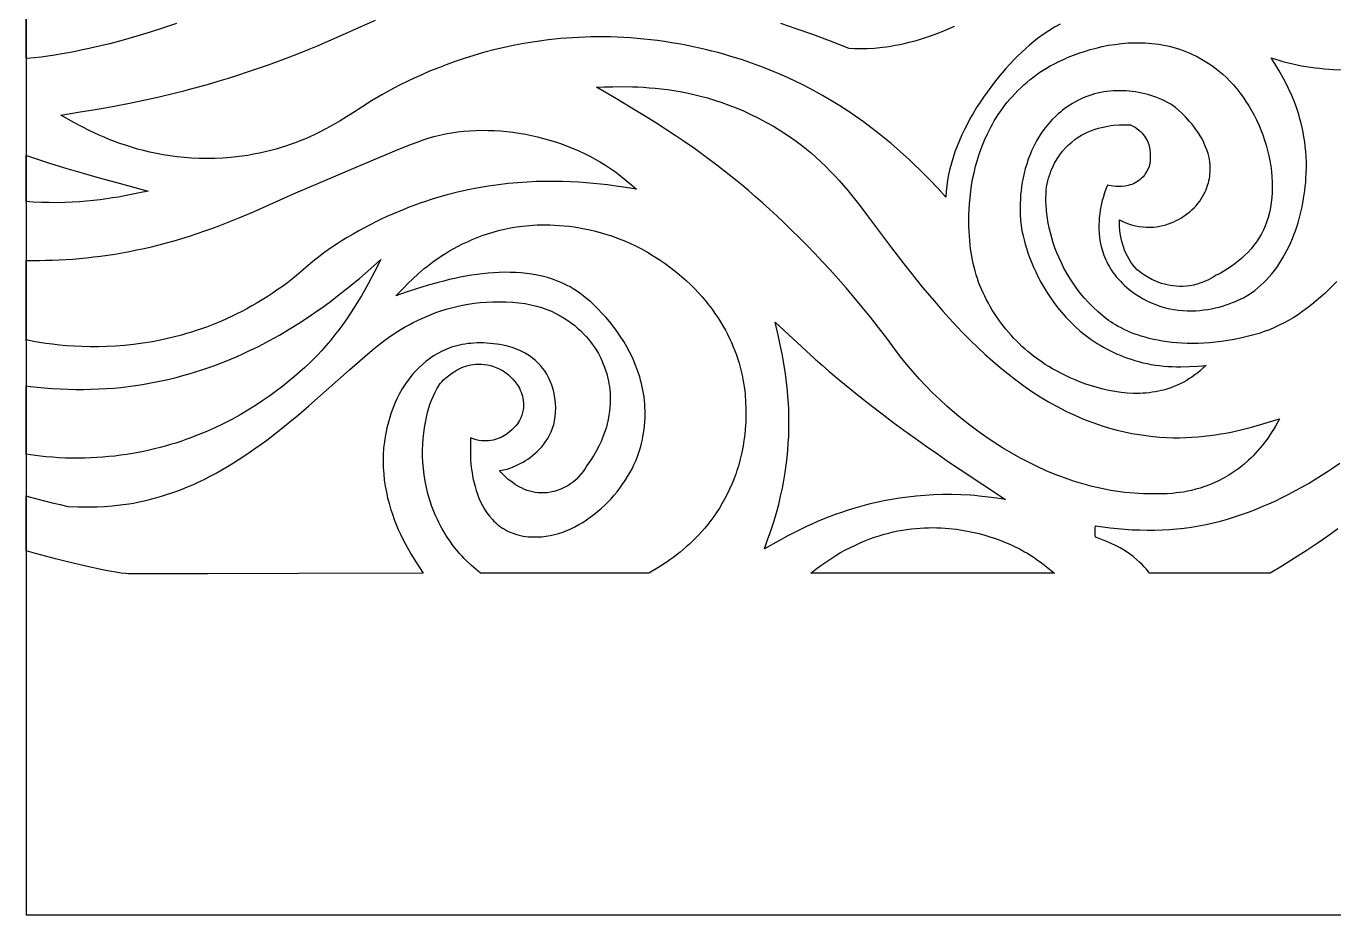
# Model space of a CAD drawing. Extents: x -445 to 570, y -1313 to 85.
# Drawn here: x -445 to -310.7, y -700.3 to -609 of the extents above; entities that cross this region are included whole.
import ezdxf

# ---------------------------------------------------------------- set-up
doc = ezdxf.new("R2010")
doc.units = 0
doc.layers.add('LAYER_1', color=18, linetype='CONTINUOUS')

msp = doc.modelspace()

# ---------------------------------------------------------------- linework, layer by layer
at = {"layer": 'LAYER_1'}
for points in [[(-445, -700.26), (445, -700.26), (445, -530.26), (-445, -530.26)], [(-330.4, -610.68), (-330.05, -610.7), (-329.7, -610.72), (-329.35, -610.75), (-328.99, -610.79), (-328.64, -610.84), (-328.29, -610.9), (-327.93, -610.97), (-327.58, -611.05), (-327.22, -611.14), (-326.87, -611.24), (-326.52, -611.35), (-326.16, -611.47), (-325.81, -611.61), (-325.46, -611.75), (-325.11, -611.91), (-324.77, -612.08), (-324.42, -612.26), (-324.08, -612.46), (-323.74, -612.67), (-323.4, -612.89), (-323.07, -613.12), (-322.74, -613.37), (-322.41, -613.64), (-322.08, -613.92), (-321.71, -614.26), (-321.34, -614.63), (-320.99, -615.01), (-320.65, -615.41), (-320.32, -615.83), (-320, -616.27), (-319.7, -616.71), (-319.4, -617.17), (-319.13, -617.65), (-318.87, -618.13), (-318.62, -618.62), (-318.39, -619.13), (-318.17, -619.64), (-317.97, -620.16), (-317.79, -620.68), (-317.62, -621.21), (-317.48, -621.75), (-317.35, -622.29), (-317.24, -622.83), (-317.15, -623.37), (-317.08, -623.91), (-317.03, -624.45), (-317, -624.99), (-316.99, -625.52), (-317, -626.05), (-317.04, -626.58), (-317.1, -627.1), (-317.18, -627.61), (-317.29, -628.12), (-317.42, -628.62), (-317.57, -629.1), (-317.75, -629.58), (-317.93, -629.98), (-318.14, -630.38), (-318.36, -630.76), (-318.61, -631.13), (-318.88, -631.49), (-319.17, -631.84), (-319.48, -632.18), (-319.8, -632.51), (-320.13, -632.82), (-320.48, -633.12), (-320.84, -633.4), (-321.21, -633.67), (-321.58, -633.92), (-321.97, -634.15), (-322.36, -634.37), (-322.76, -634.57), (-323.16, -634.82), (-323.56, -635.03), (-323.95, -635.21), (-324.34, -635.36), (-324.72, -635.48), (-325.09, -635.58), (-325.46, -635.64), (-325.82, -635.69), (-326.17, -635.71), (-326.51, -635.72), (-326.85, -635.7), (-327.17, -635.67), (-327.49, -635.62), (-327.79, -635.56), (-328.08, -635.49), (-328.36, -635.4), (-328.63, -635.31), (-328.88, -635.21), (-329.13, -635.11), (-329.35, -635), (-329.77, -634.78), (-330.12, -634.56), (-330.42, -634.36), (-330.64, -634.19), (-330.87, -634), (-331.1, -633.75), (-331.32, -633.49), (-331.52, -633.21), (-331.7, -632.92), (-331.87, -632.61), (-332.03, -632.3), (-332.16, -631.98), (-332.29, -631.64), (-332.39, -631.31), (-332.48, -630.97), (-332.56, -630.62), (-332.61, -630.27), (-332.66, -629.92), (-332.68, -629.58), (-332.69, -629.23), (-332.68, -628.89), (-332.26, -629.08), (-331.85, -629.25), (-331.44, -629.38), (-331.05, -629.48), (-330.66, -629.55), (-330.28, -629.6), (-329.91, -629.63), (-329.56, -629.63), (-329.21, -629.62), (-328.88, -629.58), (-328.55, -629.53), (-328.24, -629.46), (-327.94, -629.38), (-327.65, -629.29), (-327.37, -629.18), (-327.1, -629.07), (-326.85, -628.95), (-326.61, -628.83), (-326.39, -628.7), (-326.18, -628.56), (-325.8, -628.3), (-325.47, -628.05), (-325.21, -627.82), (-325.01, -627.63), (-324.81, -627.42), (-324.63, -627.18), (-324.45, -626.95), (-324.3, -626.71), (-324.15, -626.48), (-324.02, -626.24), (-323.9, -626.01), (-323.8, -625.78), (-323.71, -625.55), (-323.63, -625.32), (-323.56, -625.09), (-323.5, -624.86), (-323.45, -624.64), (-323.41, -624.41), (-323.39, -624.19), (-323.37, -623.97), (-323.36, -623.75), (-323.36, -623.53), (-323.37, -623.32), (-323.42, -622.89), (-323.49, -622.48), (-323.59, -622.07), (-323.72, -621.68), (-323.87, -621.3), (-324.03, -620.93), (-324.21, -620.57), (-324.41, -620.23), (-324.62, -619.9), (-324.83, -619.59), (-325.04, -619.3), (-325.26, -619.02), (-325.48, -618.76), (-325.89, -618.3), (-326.27, -617.92), (-326.58, -617.63), (-326.92, -617.35), (-327.17, -617.17), (-327.43, -617.01), (-327.7, -616.85), (-327.98, -616.7), (-328.26, -616.56), (-328.55, -616.43), (-328.85, -616.31), (-329.15, -616.2), (-329.46, -616.1), (-329.77, -616.01), (-330.08, -615.93), (-330.4, -615.85), (-330.72, -615.79), (-331.05, -615.74), (-331.37, -615.69), (-331.7, -615.66), (-332.03, -615.63), (-332.35, -615.62), (-332.68, -615.62), (-333.01, -615.62), (-333.33, -615.64), (-333.66, -615.66), (-333.98, -615.7), (-334.3, -615.74), (-334.62, -615.8), (-334.93, -615.87), (-335.24, -615.94), (-335.54, -616.03), (-335.84, -616.13), (-336.13, -616.24), (-336.42, -616.35), (-336.7, -616.48), (-336.98, -616.63), (-337.26, -616.78), (-337.53, -616.94), (-337.8, -617.1), (-338.05, -617.27), (-338.3, -617.44), (-338.53, -617.62), (-338.76, -617.8), (-338.99, -617.99), (-339.2, -618.19), (-339.61, -618.58), (-339.98, -619), (-340.33, -619.42), (-340.65, -619.86), (-340.95, -620.31), (-341.22, -620.77), (-341.46, -621.24), (-341.68, -621.71), (-341.88, -622.18), (-342.06, -622.66), (-342.22, -623.14), (-342.36, -623.61), (-342.48, -624.09), (-342.58, -624.55), (-342.67, -625.02), (-342.74, -625.47), (-342.79, -625.91), (-342.84, -626.35), (-342.87, -626.77), (-342.89, -627.17), (-342.9, -627.56), (-342.89, -628.29), (-342.85, -628.93), (-342.79, -629.47), (-342.74, -629.8), (-342.68, -630.15), (-342.59, -630.53), (-342.49, -630.94), (-342.38, -631.36), (-342.24, -631.8), (-342.09, -632.26), (-341.92, -632.74), (-341.73, -633.23), (-341.52, -633.72), (-341.29, -634.23), (-341.04, -634.75), (-340.76, -635.26), (-340.47, -635.79), (-340.15, -636.31), (-339.81, -636.83), (-339.44, -637.35), (-339.05, -637.87), (-338.63, -638.37), (-338.19, -638.87), (-337.73, -639.36), (-337.23, -639.84), (-336.71, -640.3), (-336.16, -640.74), (-335.58, -641.16), (-335.28, -641.37), (-334.98, -641.57), (-334.66, -641.76), (-334.34, -641.95), (-334.01, -642.13), (-333.68, -642.3), (-333.33, -642.47), (-332.98, -642.63), (-332.62, -642.79), (-332.25, -642.93), (-331.88, -643.07), (-331.49, -643.2), (-331.1, -643.33), (-330.7, -643.44), (-330.28, -643.55), (-329.86, -643.64), (-329.44, -643.72), (-329.01, -643.79), (-328.58, -643.85), (-328.14, -643.89), (-327.71, -643.93), (-327.27, -643.95), (-326.84, -643.96), (-326.4, -643.97), (-325.53, -643.95), (-324.66, -643.9), (-323.8, -643.82), (-324.08, -644.09), (-324.36, -644.35), (-324.65, -644.59), (-324.95, -644.81), (-325.25, -645.02), (-325.55, -645.22), (-325.85, -645.4), (-326.16, -645.57), (-326.46, -645.73), (-326.77, -645.87), (-327.09, -646), (-327.4, -646.12), (-327.72, -646.23), (-328.04, -646.32), (-328.36, -646.41), (-328.68, -646.48), (-329, -646.54), (-329.32, -646.59), (-329.64, -646.63), (-329.96, -646.67), (-330.29, -646.69), (-330.61, -646.7), (-330.93, -646.71), (-331.25, -646.7), (-331.89, -646.67), (-332.53, -646.61), (-333.16, -646.52), (-333.77, -646.41), (-334.38, -646.27), (-334.98, -646.11), (-335.57, -645.93), (-336.14, -645.74), (-336.69, -645.54), (-337.23, -645.32), (-337.74, -645.1), (-338.23, -644.87), (-338.7, -644.64), (-339.15, -644.4), (-339.56, -644.17), (-339.95, -643.94), (-340.31, -643.72), (-340.64, -643.51), (-341.19, -643.13), (-341.51, -642.89), (-341.81, -642.65), (-342.12, -642.4), (-342.41, -642.14), (-342.71, -641.87), (-343, -641.59), (-343.28, -641.31), (-343.56, -641.02), (-343.83, -640.72), (-344.09, -640.42), (-344.35, -640.11), (-344.6, -639.8), (-344.85, -639.48), (-345.08, -639.15), (-345.31, -638.82), (-345.54, -638.48), (-345.75, -638.14), (-345.96, -637.79), (-346.16, -637.44), (-346.35, -637.09), (-346.53, -636.73), (-346.7, -636.37), (-346.86, -636), (-347.02, -635.63), (-347.16, -635.26), (-347.29, -634.89), (-347.42, -634.51), (-347.53, -634.13), (-347.63, -633.75), (-347.72, -633.37), (-347.8, -632.99), (-347.87, -632.6), (-347.98, -631.86), (-348.02, -631.45), (-348.07, -631), (-348.1, -630.53), (-348.13, -630.03), (-348.15, -629.51), (-348.16, -628.96), (-348.15, -628.4), (-348.13, -627.82), (-348.09, -627.22), (-348.04, -626.6), (-347.97, -625.98), (-347.88, -625.34), (-347.77, -624.69), (-347.63, -624.03), (-347.47, -623.37), (-347.29, -622.71), (-347.07, -622.04), (-346.83, -621.37), (-346.56, -620.7), (-346.26, -620.03), (-345.92, -619.37), (-345.74, -619.04), (-345.55, -618.71), (-345.35, -618.39), (-345.14, -618.07), (-344.92, -617.75), (-344.69, -617.43), (-344.46, -617.11), (-344.21, -616.8), (-343.95, -616.49), (-343.68, -616.19), (-343.4, -615.89), (-343.12, -615.59), (-342.82, -615.3), (-342.5, -615.01), (-342.18, -614.73), (-341.85, -614.45), (-341.5, -614.17), (-341.15, -613.9), (-340.86, -613.7), (-340.54, -613.5), (-340.19, -613.28), (-339.8, -613.06), (-339.38, -612.84), (-338.93, -612.61), (-338.45, -612.39), (-337.95, -612.17), (-337.42, -611.96), (-336.87, -611.76), (-336.29, -611.57), (-335.7, -611.39), (-335.08, -611.23), (-334.45, -611.08), (-333.8, -610.95), (-333.15, -610.85), (-332.47, -610.76), (-331.79, -610.71), (-331.1, -610.68)], [(-382.72, -615.21), (-382.17, -615.23), (-381.59, -615.26), (-381, -615.3), (-380.39, -615.35), (-379.77, -615.42), (-379.13, -615.5), (-378.47, -615.6), (-377.81, -615.71), (-377.13, -615.84), (-376.43, -615.99), (-375.73, -616.17), (-375.01, -616.36), (-374.29, -616.58), (-373.55, -616.82), (-372.81, -617.08), (-372.06, -617.37), (-371.31, -617.69), (-370.55, -618.04), (-369.78, -618.42), (-369.01, -618.83), (-368.24, -619.27), (-367.46, -619.75), (-366.68, -620.26), (-365.9, -620.81), (-365.37, -621.2), (-364.85, -621.62), (-364.34, -622.04), (-363.84, -622.48), (-363.35, -622.93), (-362.87, -623.39), (-362.4, -623.87), (-361.94, -624.35), (-361.49, -624.84), (-361.05, -625.34), (-360.61, -625.85), (-360.19, -626.36), (-359.77, -626.88), (-359.36, -627.41), (-358.56, -628.47), (-357.35, -630.11), (-356.11, -631.76), (-354.85, -633.4), (-354.2, -634.22), (-353.55, -635.04), (-352.89, -635.85), (-352.21, -636.66), (-351.53, -637.45), (-350.84, -638.24), (-350.14, -639.02), (-349.43, -639.78), (-348.71, -640.54), (-347.98, -641.27), (-347.23, -642), (-346.48, -642.7), (-345.71, -643.39), (-344.93, -644.05), (-344.13, -644.7), (-343.33, -645.32), (-342.51, -645.92), (-341.68, -646.5), (-340.83, -647.04), (-339.97, -647.56), (-339.09, -648.05), (-338.65, -648.29), (-338.2, -648.52), (-337.75, -648.73), (-337.29, -648.94), (-336.84, -649.15), (-336.37, -649.34), (-335.91, -649.53), (-335.44, -649.7), (-334.96, -649.87), (-334.48, -650.03), (-333.7, -650.27), (-332.93, -650.47), (-332.17, -650.66), (-331.42, -650.81), (-330.68, -650.94), (-329.96, -651.04), (-329.24, -651.13), (-328.54, -651.19), (-327.86, -651.23), (-327.18, -651.25), (-326.52, -651.25), (-325.87, -651.24), (-325.24, -651.21), (-324.62, -651.16), (-324.01, -651.11), (-323.42, -651.04), (-322.85, -650.96), (-322.29, -650.87), (-321.75, -650.77), (-321.22, -650.67), (-320.21, -650.45), (-319.28, -650.21), (-318.41, -649.96), (-317.62, -649.73), (-316.26, -649.31), (-316.46, -649.69), (-316.67, -650.06), (-316.88, -650.42), (-317.09, -650.76), (-317.31, -651.1), (-317.53, -651.42), (-317.76, -651.72), (-317.99, -652.02), (-318.22, -652.31), (-318.46, -652.58), (-318.7, -652.85), (-318.94, -653.1), (-319.18, -653.34), (-319.43, -653.57), (-319.93, -654.01), (-320.43, -654.41), (-320.93, -654.77), (-321.44, -655.09), (-321.95, -655.39), (-322.45, -655.65), (-322.95, -655.88), (-323.44, -656.09), (-323.92, -656.26), (-324.39, -656.42), (-324.84, -656.55), (-325.29, -656.66), (-325.71, -656.75), (-326.12, -656.83), (-326.51, -656.89), (-326.87, -656.93), (-327.21, -656.97), (-327.8, -657.01), (-328.27, -657.02), (-328.6, -657.01), (-328.77, -657.01), (-329.26, -657.02), (-329.74, -657.02), (-330.22, -657.01), (-330.7, -656.99), (-331.18, -656.96), (-331.67, -656.92), (-332.15, -656.87), (-332.63, -656.81), (-333.11, -656.74), (-333.59, -656.66), (-334.07, -656.57), (-334.55, -656.47), (-335.03, -656.37), (-335.51, -656.25), (-335.98, -656.13), (-336.46, -655.99), (-337.41, -655.7), (-338.35, -655.38), (-339.28, -655.03), (-340.21, -654.64), (-341.13, -654.22), (-342.04, -653.78), (-342.94, -653.31), (-343.83, -652.81), (-344.7, -652.29), (-345.56, -651.74), (-346.41, -651.17), (-347.24, -650.58), (-348.06, -649.97), (-348.86, -649.34), (-349.64, -648.69), (-350.41, -648.02), (-351.15, -647.34), (-351.88, -646.64), (-352.58, -645.92), (-353.26, -645.19), (-353.92, -644.45), (-354.56, -643.7), (-355.17, -642.94), (-355.75, -642.17), (-356.6, -641.04), (-357.44, -639.94), (-358.28, -638.87), (-359.12, -637.84), (-359.95, -636.84), (-360.78, -635.87), (-361.6, -634.93), (-362.42, -634.02), (-363.23, -633.14), (-364.03, -632.29), (-364.82, -631.47), (-365.6, -630.68), (-366.38, -629.92), (-367.14, -629.18), (-367.89, -628.47), (-368.63, -627.79), (-369.36, -627.14), (-370.08, -626.51), (-370.78, -625.91), (-371.46, -625.33), (-372.13, -624.78), (-372.79, -624.25), (-374.05, -623.26), (-375.24, -622.37), (-376.36, -621.56), (-377.39, -620.84), (-378.34, -620.2), (-379.33, -619.55), (-380.32, -618.92), (-381.32, -618.29), (-382.33, -617.67), (-384.36, -616.46), (-386.4, -615.25), (-385.62, -615.22), (-384.74, -615.2), (-383.77, -615.19)], [(-397.54, -619.69), (-396.9, -619.71), (-396.27, -619.75), (-395.63, -619.8), (-394.99, -619.88), (-394.36, -619.97), (-393.72, -620.08), (-393.09, -620.21), (-392.47, -620.35), (-391.84, -620.51), (-391.23, -620.68), (-390.61, -620.87), (-390.01, -621.08), (-389.41, -621.3), (-388.82, -621.54), (-388.24, -621.79), (-387.66, -622.05), (-387.1, -622.34), (-386.55, -622.63), (-386.01, -622.94), (-385.48, -623.27), (-384.96, -623.6), (-384.46, -623.95), (-383.9, -624.38), (-383.37, -624.82), (-382.83, -625.28), (-382.3, -625.73), (-383.39, -625.55), (-384.63, -625.37), (-385.29, -625.29), (-385.99, -625.21), (-386.72, -625.14), (-387.48, -625.07), (-388.27, -625.01), (-389.09, -624.97), (-389.93, -624.94), (-390.8, -624.93), (-391.69, -624.93), (-392.61, -624.95), (-393.55, -625), (-394.51, -625.06), (-395.49, -625.15), (-396.49, -625.27), (-397.51, -625.42), (-398.55, -625.59), (-399.61, -625.8), (-400.68, -626.04), (-401.76, -626.31), (-402.86, -626.62), (-403.41, -626.8), (-403.97, -626.98), (-404.53, -627.17), (-405.09, -627.37), (-405.66, -627.58), (-406.22, -627.8), (-406.79, -628.04), (-407.37, -628.28), (-407.94, -628.54), (-408.52, -628.81), (-409.09, -629.09), (-409.67, -629.38), (-410.25, -629.68), (-410.84, -630), (-411.42, -630.33), (-412.01, -630.68), (-412.54, -631), (-413.05, -631.33), (-413.53, -631.65), (-413.98, -631.97), (-414.41, -632.28), (-414.81, -632.58), (-415.54, -633.16), (-416.75, -634.18), (-417.23, -634.59), (-417.65, -634.93), (-418.16, -635.33), (-418.68, -635.71), (-419.2, -636.08), (-419.72, -636.43), (-420.24, -636.77), (-420.76, -637.1), (-421.28, -637.41), (-421.81, -637.71), (-422.33, -638), (-422.85, -638.28), (-423.37, -638.54), (-423.89, -638.8), (-424.41, -639.04), (-424.93, -639.27), (-425.45, -639.48), (-425.97, -639.69), (-426.49, -639.89), (-427, -640.07), (-427.52, -640.24), (-428.03, -640.41), (-428.54, -640.56), (-429.05, -640.71), (-430.05, -640.97), (-431.05, -641.2), (-432.03, -641.39), (-433, -641.55), (-433.96, -641.67), (-434.89, -641.77), (-435.81, -641.84), (-436.71, -641.89), (-437.59, -641.91), (-438.44, -641.92), (-439.27, -641.9), (-440.07, -641.86), (-440.85, -641.81), (-441.59, -641.74), (-442.31, -641.66), (-442.99, -641.57), (-443.64, -641.47), (-444.26, -641.36), (-444.84, -641.25), (-445, -641.22), (-445, -633.04), (-444.97, -633.04), (-444.31, -633.05), (-443.64, -633.05), (-442.97, -633.03), (-442.29, -633.01), (-441.61, -632.99), (-440.91, -632.95), (-440.21, -632.9), (-439.51, -632.84), (-438.8, -632.77), (-438.08, -632.69), (-437.36, -632.6), (-436.62, -632.5), (-435.89, -632.39), (-435.15, -632.26), (-434.4, -632.12), (-433.65, -631.97), (-432.89, -631.81), (-432.12, -631.64), (-431.35, -631.45), (-430.58, -631.25), (-429.8, -631.03), (-429.01, -630.8), (-428.22, -630.55), (-427.43, -630.29), (-426.63, -630.02), (-425.82, -629.73), (-425.12, -629.47), (-424.43, -629.19), (-423.04, -628.63), (-421.66, -628.04), (-420.29, -627.44), (-417.55, -626.22), (-416.18, -625.61), (-414.8, -625.03), (-411.1, -623.47), (-408.03, -622.17), (-406.72, -621.63), (-405.57, -621.17), (-404.56, -620.79), (-404.11, -620.63), (-403.7, -620.5), (-403.11, -620.33), (-402.51, -620.18), (-401.91, -620.05), (-401.3, -619.94), (-400.68, -619.85), (-400.06, -619.78), (-399.44, -619.73), (-398.81, -619.7), (-398.17, -619.68)], [(-444.96, -622.26), (-444.14, -622.55), (-442.49, -623.09), (-440.83, -623.6), (-439.16, -624.09), (-437.49, -624.57), (-435.81, -625.02), (-432.45, -625.92), (-433.36, -626.11), (-434.38, -626.32), (-435.51, -626.53), (-436.12, -626.63), (-436.75, -626.72), (-437.4, -626.81), (-438.08, -626.89), (-438.79, -626.96), (-439.51, -627.02), (-440.26, -627.07), (-441.02, -627.1), (-441.81, -627.12), (-442.62, -627.11), (-443.44, -627.09), (-444.29, -627.05), (-445, -627), (-445, -622.25)], [(-391.19, -629.39), (-390.72, -629.41), (-390.24, -629.44), (-389.74, -629.48), (-389.23, -629.54), (-388.71, -629.61), (-388.17, -629.69), (-387.63, -629.79), (-387.08, -629.91), (-386.51, -630.04), (-385.94, -630.2), (-385.36, -630.37), (-384.78, -630.56), (-384.19, -630.78), (-383.59, -631.01), (-382.99, -631.27), (-382.39, -631.56), (-381.79, -631.87), (-381.18, -632.2), (-380.58, -632.56), (-379.97, -632.95), (-379.36, -633.37), (-378.76, -633.82), (-378.16, -634.29), (-377.67, -634.7), (-377.21, -635.11), (-376.77, -635.52), (-376.35, -635.94), (-375.95, -636.36), (-375.57, -636.78), (-375.21, -637.2), (-374.87, -637.63), (-374.54, -638.05), (-374.24, -638.48), (-373.95, -638.91), (-373.67, -639.34), (-373.42, -639.77), (-373.17, -640.2), (-372.95, -640.62), (-372.74, -641.05), (-372.54, -641.48), (-372.36, -641.91), (-372.2, -642.33), (-372.04, -642.75), (-371.9, -643.17), (-371.77, -643.59), (-371.66, -644.01), (-371.55, -644.42), (-371.46, -644.83), (-371.38, -645.23), (-371.3, -645.63), (-371.24, -646.03), (-371.19, -646.42), (-371.15, -646.81), (-371.09, -647.57), (-371.06, -648.3), (-371.06, -649.01), (-371.08, -649.69), (-371.13, -650.34), (-371.19, -650.96), (-371.27, -651.54), (-371.35, -652.09), (-371.45, -652.59), (-371.55, -653.05), (-371.65, -653.47), (-371.84, -654.16), (-371.99, -654.63), (-372.08, -654.88), (-372.28, -655.46), (-372.51, -656.01), (-372.74, -656.54), (-372.99, -657.06), (-373.25, -657.56), (-373.52, -658.04), (-373.79, -658.5), (-374.08, -658.94), (-374.37, -659.36), (-374.67, -659.77), (-374.98, -660.16), (-375.29, -660.54), (-375.6, -660.9), (-375.91, -661.24), (-376.23, -661.57), (-376.55, -661.88), (-376.87, -662.18), (-377.19, -662.47), (-377.81, -663), (-378.43, -663.48), (-379.02, -663.9), (-379.58, -664.29), (-380.11, -664.62), (-381.02, -665.18), (-398.33, -665.18), (-398.82, -664.76), (-399.3, -664.33), (-399.77, -663.89), (-400, -663.66), (-400.22, -663.43), (-400.49, -663.13), (-400.75, -662.82), (-400.99, -662.52), (-401.23, -662.21), (-401.46, -661.89), (-401.67, -661.58), (-401.88, -661.26), (-402.07, -660.94), (-402.26, -660.62), (-402.44, -660.3), (-402.61, -659.97), (-402.76, -659.65), (-402.91, -659.32), (-403.06, -658.99), (-403.31, -658.33), (-403.53, -657.67), (-403.73, -657.01), (-403.89, -656.36), (-404.02, -655.7), (-404.12, -655.05), (-404.19, -654.41), (-404.25, -653.77), (-404.27, -653.15), (-404.27, -652.53), (-404.26, -651.93), (-404.22, -651.34), (-404.16, -650.77), (-404.09, -650.21), (-403.99, -649.68), (-403.89, -649.16), (-403.77, -648.67), (-403.63, -648.2), (-403.49, -647.75), (-403.34, -647.33), (-403.17, -646.94), (-403, -646.58), (-402.83, -646.25), (-402.65, -645.95), (-402.46, -645.69), (-402.3, -645.5), (-402.13, -645.32), (-401.9, -645.12), (-401.63, -644.89), (-401.31, -644.65), (-400.94, -644.41), (-400.74, -644.29), (-400.53, -644.19), (-400.31, -644.08), (-400.08, -643.99), (-399.84, -643.9), (-399.59, -643.83), (-399.33, -643.77), (-399.07, -643.73), (-398.79, -643.7), (-398.51, -643.69), (-398.22, -643.69), (-397.92, -643.72), (-397.61, -643.77), (-397.3, -643.84), (-396.99, -643.94), (-396.66, -644.07), (-396.33, -644.22), (-396, -644.4), (-395.82, -644.52), (-395.66, -644.64), (-395.46, -644.81), (-395.24, -645.01), (-395.01, -645.25), (-394.77, -645.53), (-394.54, -645.84), (-394.43, -646.01), (-394.33, -646.18), (-394.24, -646.37), (-394.15, -646.57), (-394.08, -646.77), (-394.02, -646.98), (-393.97, -647.2), (-393.93, -647.42), (-393.91, -647.66), (-393.91, -647.9), (-393.92, -648.15), (-393.95, -648.4), (-394.01, -648.66), (-394.09, -648.93), (-394.19, -649.21), (-394.32, -649.49), (-394.43, -649.67), (-394.54, -649.82), (-394.69, -650.02), (-394.89, -650.23), (-395.12, -650.46), (-395.38, -650.69), (-395.69, -650.92), (-395.85, -651.02), (-396.03, -651.12), (-396.21, -651.22), (-396.4, -651.31), (-396.6, -651.38), (-396.81, -651.45), (-397.03, -651.51), (-397.25, -651.55), (-397.49, -651.58), (-397.73, -651.59), (-397.98, -651.59), (-398.24, -651.57), (-398.51, -651.53), (-398.78, -651.47), (-399.07, -651.38), (-399.36, -651.28), (-399.37, -652.15), (-399.37, -652.59), (-399.36, -653.03), (-399.34, -653.5), (-399.31, -653.96), (-399.24, -654.53), (-399.2, -654.84), (-399.14, -655.18), (-399.07, -655.54), (-398.99, -655.9), (-398.89, -656.28), (-398.77, -656.67), (-398.64, -657.06), (-398.49, -657.45), (-398.32, -657.84), (-398.12, -658.22), (-397.91, -658.6), (-397.67, -658.97), (-397.4, -659.32), (-397.11, -659.65), (-396.96, -659.82), (-396.79, -659.97), (-396.62, -660.12), (-396.45, -660.27), (-396.26, -660.4), (-396.07, -660.53), (-395.87, -660.66), (-395.66, -660.77), (-395.44, -660.88), (-395.21, -660.98), (-394.98, -661.07), (-394.74, -661.16), (-394.49, -661.23), (-394.23, -661.29), (-393.96, -661.35), (-393.68, -661.39), (-393.39, -661.42), (-393.09, -661.44), (-392.78, -661.45), (-392.46, -661.45), (-392.03, -661.42), (-391.6, -661.38), (-391.16, -661.3), (-390.73, -661.21), (-390.3, -661.09), (-389.88, -660.95), (-389.46, -660.78), (-389.04, -660.6), (-388.63, -660.4), (-388.22, -660.18), (-387.82, -659.95), (-387.43, -659.69), (-387.05, -659.42), (-386.67, -659.14), (-386.3, -658.84), (-385.94, -658.53), (-385.59, -658.21), (-385.25, -657.87), (-384.92, -657.52), (-384.6, -657.16), (-384.3, -656.8), (-384.01, -656.42), (-383.73, -656.04), (-383.46, -655.65), (-383.21, -655.25), (-382.98, -654.85), (-382.76, -654.44), (-382.56, -654.03), (-382.37, -653.62), (-382.21, -653.2), (-382.06, -652.78), (-381.93, -652.36), (-381.82, -651.97), (-381.73, -651.57), (-381.64, -651.18), (-381.58, -650.79), (-381.52, -650.4), (-381.48, -650.02), (-381.44, -649.64), (-381.42, -649.26), (-381.41, -648.89), (-381.42, -648.51), (-381.43, -648.15), (-381.45, -647.78), (-381.48, -647.42), (-381.53, -647.07), (-381.58, -646.71), (-381.64, -646.36), (-381.71, -646.02), (-381.79, -645.68), (-381.88, -645.34), (-381.97, -645.01), (-382.19, -644.35), (-382.43, -643.72), (-382.69, -643.1), (-382.98, -642.5), (-383.29, -641.92), (-383.62, -641.36), (-383.97, -640.82), (-384.33, -640.3), (-384.7, -639.8), (-385.08, -639.33), (-385.46, -638.88), (-385.85, -638.45), (-386.24, -638.05), (-386.63, -637.67), (-387.01, -637.31), (-387.39, -636.99), (-387.77, -636.69), (-388.13, -636.41), (-388.47, -636.17), (-388.8, -635.95), (-389.12, -635.77), (-389.41, -635.61), (-389.91, -635.37), (-390.41, -635.16), (-390.93, -634.98), (-391.45, -634.81), (-391.98, -634.67), (-392.51, -634.56), (-393.05, -634.46), (-393.6, -634.38), (-394.15, -634.32), (-394.71, -634.29), (-395.27, -634.27), (-395.83, -634.26), (-396.4, -634.28), (-396.97, -634.31), (-397.54, -634.35), (-398.11, -634.41), (-398.68, -634.48), (-399.25, -634.57), (-399.83, -634.66), (-400.4, -634.77), (-400.97, -634.89), (-401.54, -635.02), (-402.11, -635.16), (-402.67, -635.3), (-403.79, -635.62), (-404.89, -635.96), (-405.97, -636.31), (-407.02, -636.68), (-406.25, -635.88), (-405.79, -635.42), (-405.28, -634.93), (-404.72, -634.42), (-404.1, -633.89), (-403.78, -633.63), (-403.43, -633.36), (-403.08, -633.1), (-402.7, -632.84), (-402.32, -632.58), (-401.92, -632.32), (-401.5, -632.07), (-401.07, -631.82), (-400.62, -631.58), (-400.16, -631.34), (-399.68, -631.12), (-399.19, -630.9), (-398.67, -630.69), (-398.15, -630.49), (-397.6, -630.31), (-397.04, -630.14), (-396.47, -629.98), (-395.87, -629.84), (-395.26, -629.71), (-394.63, -629.6), (-394, -629.51), (-393.29, -629.44), (-392.91, -629.42), (-392.51, -629.4), (-392.08, -629.39), (-391.65, -629.38)], [(-409.2, -634.21), (-409.86, -635.45), (-410.21, -636.06), (-410.56, -636.67), (-410.92, -637.27), (-411.29, -637.87), (-411.68, -638.46), (-412.07, -639.04), (-412.47, -639.61), (-412.88, -640.18), (-413.31, -640.73), (-413.75, -641.28), (-414.2, -641.81), (-414.67, -642.33), (-415.04, -642.73), (-415.44, -643.14), (-415.89, -643.58), (-416.36, -644.03), (-416.88, -644.5), (-417.43, -644.97), (-418.01, -645.46), (-418.63, -645.95), (-419.28, -646.45), (-419.96, -646.94), (-420.68, -647.44), (-421.43, -647.93), (-422.22, -648.42), (-423.03, -648.9), (-423.88, -649.37), (-424.76, -649.82), (-425.68, -650.26), (-426.62, -650.68), (-427.6, -651.07), (-428.1, -651.26), (-428.6, -651.45), (-429.12, -651.63), (-429.64, -651.8), (-430.17, -651.96), (-430.71, -652.12), (-431.25, -652.27), (-431.8, -652.41), (-432.36, -652.54), (-432.93, -652.66), (-433.51, -652.78), (-434.09, -652.88), (-434.68, -652.98), (-435.27, -653.06), (-435.88, -653.14), (-436.49, -653.2), (-437.11, -653.26), (-437.73, -653.3), (-438.36, -653.33), (-439, -653.35), (-439.65, -653.36), (-440.3, -653.36), (-440.96, -653.34), (-441.63, -653.31), (-442.31, -653.26), (-442.99, -653.21), (-443.51, -653.15), (-444.04, -653.09), (-444.56, -653.01), (-445, -652.94), (-445, -645.92), (-444.56, -645.98), (-443.86, -646.05), (-443.16, -646.12), (-442.33, -646.19), (-441.51, -646.24), (-440.69, -646.27), (-439.89, -646.29), (-439.1, -646.29), (-438.31, -646.28), (-437.53, -646.25), (-436.77, -646.21), (-436.01, -646.15), (-435.26, -646.08), (-434.52, -645.99), (-433.78, -645.89), (-433.06, -645.78), (-432.35, -645.66), (-431.65, -645.53), (-430.95, -645.38), (-430.26, -645.23), (-429.59, -645.06), (-428.92, -644.88), (-428.26, -644.69), (-427.61, -644.5), (-426.97, -644.29), (-426.34, -644.08), (-425.72, -643.86), (-425.11, -643.63), (-424.5, -643.39), (-423.91, -643.15), (-423.33, -642.9), (-422.75, -642.64), (-422.19, -642.38), (-421.63, -642.11), (-421.08, -641.84), (-420.01, -641.28), (-418.99, -640.71), (-417.99, -640.12), (-417.04, -639.53), (-416.12, -638.94), (-415.25, -638.34), (-414.4, -637.74), (-413.6, -637.15), (-412.84, -636.56), (-412.11, -635.99), (-411.42, -635.43), (-410.77, -634.89), (-409.59, -633.87), (-408.56, -632.96)], [(-395.72, -637.29), (-395.03, -637.33), (-394.38, -637.39), (-393.75, -637.48), (-393.15, -637.59), (-392.59, -637.73), (-392.05, -637.89), (-391.53, -638.08), (-391.05, -638.27), (-390.58, -638.49), (-390.15, -638.72), (-389.73, -638.96), (-389.35, -639.21), (-388.98, -639.48), (-388.64, -639.74), (-388.32, -640.02), (-388.02, -640.29), (-387.75, -640.57), (-387.49, -640.85), (-387.25, -641.12), (-387.04, -641.4), (-386.84, -641.66), (-386.66, -641.92), (-386.49, -642.17), (-386.22, -642.62), (-386.01, -643.02), (-385.85, -643.34), (-385.71, -643.69), (-385.58, -644.01), (-385.47, -644.32), (-385.35, -644.7), (-385.24, -645.17), (-385.18, -645.43), (-385.13, -645.72), (-385.09, -646.01), (-385.05, -646.33), (-385.02, -646.66), (-385.01, -647.01), (-385, -647.37), (-385.01, -647.75), (-385.03, -648.14), (-385.07, -648.54), (-385.13, -648.95), (-385.21, -649.38), (-385.31, -649.82), (-385.43, -650.26), (-385.58, -650.72), (-385.75, -651.18), (-385.94, -651.65), (-386.17, -652.13), (-386.43, -652.62), (-386.71, -653.11), (-387.03, -653.61), (-387.39, -654.11), (-387.58, -654.41), (-387.79, -654.71), (-388.02, -655), (-388.26, -655.27), (-388.51, -655.53), (-388.78, -655.77), (-389.07, -655.99), (-389.37, -656.18), (-389.74, -656.38), (-390.09, -656.54), (-390.45, -656.68), (-390.79, -656.78), (-391.13, -656.86), (-391.46, -656.91), (-391.78, -656.93), (-392.1, -656.93), (-392.4, -656.91), (-392.7, -656.88), (-392.99, -656.82), (-393.27, -656.75), (-393.54, -656.66), (-393.8, -656.56), (-394.05, -656.45), (-394.28, -656.33), (-394.51, -656.21), (-394.73, -656.08), (-395.12, -655.8), (-395.47, -655.53), (-395.76, -655.27), (-396, -655.03), (-396.19, -654.84), (-396.37, -654.62), (-395.98, -654.56), (-395.79, -654.53), (-395.6, -654.49), (-395.49, -654.45), (-395.28, -654.38), (-394.97, -654.26), (-394.6, -654.09), (-394.17, -653.88), (-393.94, -653.75), (-393.71, -653.6), (-393.47, -653.45), (-393.22, -653.27), (-392.98, -653.09), (-392.73, -652.88), (-392.49, -652.66), (-392.25, -652.43), (-392.03, -652.18), (-391.81, -651.91), (-391.6, -651.62), (-391.41, -651.32), (-391.23, -650.99), (-391.07, -650.65), (-390.93, -650.29), (-390.81, -649.91), (-390.71, -649.51), (-390.65, -649.09), (-390.61, -648.65), (-390.6, -648.19), (-390.62, -647.7), (-390.68, -647.2), (-390.76, -646.72), (-390.87, -646.27), (-391.01, -645.84), (-391.16, -645.44), (-391.33, -645.07), (-391.52, -644.72), (-391.73, -644.4), (-391.95, -644.1), (-392.18, -643.82), (-392.43, -643.57), (-392.68, -643.33), (-392.94, -643.11), (-393.2, -642.92), (-393.47, -642.74), (-393.74, -642.58), (-394.01, -642.43), (-394.28, -642.3), (-394.55, -642.18), (-394.81, -642.08), (-395.07, -641.99), (-395.55, -641.85), (-395.99, -641.74), (-396.36, -641.67), (-396.66, -641.63), (-396.98, -641.6), (-397.33, -641.56), (-397.68, -641.53), (-398.02, -641.52), (-398.35, -641.51), (-398.68, -641.52), (-399, -641.53), (-399.31, -641.56), (-399.61, -641.59), (-399.91, -641.63), (-400.2, -641.69), (-400.48, -641.75), (-400.75, -641.81), (-401.02, -641.89), (-401.29, -641.97), (-401.54, -642.06), (-401.79, -642.16), (-402.27, -642.37), (-402.72, -642.61), (-403.15, -642.86), (-403.56, -643.14), (-403.94, -643.42), (-404.29, -643.72), (-404.63, -644.03), (-404.94, -644.34), (-405.23, -644.66), (-405.49, -644.98), (-405.74, -645.3), (-405.97, -645.61), (-406.17, -645.92), (-406.36, -646.22), (-406.68, -646.77), (-406.92, -647.26), (-407.1, -647.65), (-407.27, -648.08), (-407.41, -648.44), (-407.54, -648.81), (-407.65, -649.17), (-407.76, -649.53), (-407.86, -649.89), (-407.94, -650.24), (-408.02, -650.6), (-408.09, -650.95), (-408.2, -651.64), (-408.28, -652.33), (-408.32, -653.01), (-408.33, -653.68), (-408.32, -654.33), (-408.27, -654.98), (-408.21, -655.61), (-408.12, -656.23), (-408, -656.83), (-407.87, -657.43), (-407.72, -658.01), (-407.56, -658.57), (-407.38, -659.12), (-407.18, -659.65), (-406.98, -660.17), (-406.77, -660.67), (-406.55, -661.15), (-406.33, -661.62), (-406.1, -662.06), (-405.87, -662.49), (-405.42, -663.29), (-404.98, -664.01), (-404.22, -665.18), (-417.02, -665.21), (-426.38, -665.24), (-429.77, -665.25), (-432.3, -665.25), (-433.97, -665.24), (-434.48, -665.23), (-434.78, -665.21), (-435.25, -665.15), (-435.8, -665.07), (-436.44, -664.95), (-437.16, -664.81), (-438.86, -664.44), (-440.9, -663.96), (-441.97, -663.69), (-443.02, -663.42), (-444.05, -663.14), (-445, -662.87), (-445, -657.22), (-444.69, -657.32), (-443.9, -657.54), (-443.11, -657.75), (-442.32, -657.95), (-441.52, -658.13), (-440.71, -658.31), (-439.67, -658.35), (-439.06, -658.37), (-438.41, -658.37), (-437.71, -658.35), (-436.96, -658.32), (-436.16, -658.25), (-435.32, -658.16), (-434.45, -658.04), (-433.99, -657.96), (-433.53, -657.87), (-433.06, -657.77), (-432.58, -657.66), (-432.09, -657.54), (-431.59, -657.41), (-431.08, -657.26), (-430.57, -657.1), (-430.05, -656.93), (-429.52, -656.74), (-428.98, -656.53), (-428.44, -656.31), (-427.89, -656.08), (-427.34, -655.83), (-426.71, -655.53), (-426.1, -655.21), (-425.49, -654.89), (-424.89, -654.55), (-424.3, -654.2), (-423.71, -653.84), (-423.12, -653.47), (-422.55, -653.09), (-421.98, -652.7), (-421.41, -652.31), (-420.85, -651.9), (-420.29, -651.49), (-419.19, -650.64), (-418.1, -649.77), (-417.03, -648.89), (-415.97, -647.98), (-413.86, -646.14), (-411.78, -644.29), (-410.73, -643.37), (-409.68, -642.46), (-409.25, -642.09), (-408.74, -641.69), (-408.17, -641.25), (-407.54, -640.8), (-406.84, -640.34), (-406.46, -640.11), (-406.07, -639.88), (-405.67, -639.65), (-405.25, -639.43), (-404.81, -639.21), (-404.35, -639), (-403.89, -638.79), (-403.4, -638.59), (-402.9, -638.4), (-402.39, -638.23), (-401.86, -638.06), (-401.31, -637.91), (-400.75, -637.77), (-400.17, -637.64), (-399.58, -637.53), (-398.98, -637.44), (-398.36, -637.37), (-397.72, -637.32), (-397.07, -637.29), (-396.4, -637.28)], [(-366.69, -640.64), (-365.32, -641.91), (-363.94, -643.17), (-363.24, -643.79), (-362.54, -644.41), (-361.47, -645.32), (-360.39, -646.21), (-359.29, -647.09), (-358.19, -647.96), (-357.08, -648.81), (-355.96, -649.65), (-354.83, -650.49), (-353.69, -651.31), (-352.54, -652.12), (-351.39, -652.92), (-350.24, -653.72), (-349.07, -654.51), (-346.73, -656.06), (-344.38, -657.59), (-345.29, -657.48), (-346.19, -657.36), (-347.1, -657.25), (-347.55, -657.2), (-348, -657.17), (-348.98, -657.12), (-349.94, -657.1), (-350.88, -657.1), (-351.8, -657.13), (-352.7, -657.18), (-353.57, -657.26), (-354.43, -657.35), (-355.27, -657.46), (-356.09, -657.6), (-356.88, -657.74), (-357.66, -657.91), (-358.42, -658.09), (-359.15, -658.28), (-359.87, -658.48), (-360.56, -658.7), (-361.24, -658.92), (-361.89, -659.15), (-362.52, -659.39), (-363.13, -659.63), (-363.72, -659.87), (-364.29, -660.12), (-364.84, -660.37), (-365.88, -660.87), (-366.83, -661.36), (-367.69, -661.83), (-369.17, -662.67), (-368.84, -661.74), (-368.52, -660.82), (-368.2, -659.89), (-368.05, -659.43), (-367.92, -658.96), (-367.69, -658.11), (-367.5, -657.27), (-367.32, -656.45), (-367.17, -655.64), (-367.04, -654.84), (-366.93, -654.06), (-366.84, -653.29), (-366.76, -652.54), (-366.71, -651.8), (-366.67, -651.08), (-366.65, -650.37), (-366.64, -649.68), (-366.65, -649), (-366.67, -648.33), (-366.7, -647.69), (-366.74, -647.06), (-366.79, -646.44), (-366.85, -645.85), (-366.92, -645.27), (-367, -644.7), (-367.16, -643.63), (-367.35, -642.63), (-367.54, -641.7), (-367.73, -640.85), (-368.07, -639.38)], [(-351.44, -660.5), (-351.02, -660.51), (-350.61, -660.54), (-350.21, -660.57), (-349.43, -660.66), (-348.67, -660.77), (-347.95, -660.91), (-347.26, -661.07), (-346.61, -661.24), (-346, -661.42), (-345.42, -661.62), (-344.89, -661.81), (-344.39, -662.01), (-343.95, -662.2), (-343.54, -662.38), (-342.89, -662.71), (-342.43, -662.96), (-342.2, -663.09), (-341.83, -663.33), (-341.46, -663.57), (-341.1, -663.82), (-340.75, -664.08), (-340.05, -664.62), (-339.37, -665.18), (-364.4, -665.18), (-363.89, -664.77), (-363.38, -664.39), (-362.86, -664.03), (-362.35, -663.68), (-361.84, -663.36), (-361.34, -663.06), (-360.83, -662.78), (-360.33, -662.52), (-359.82, -662.28), (-359.32, -662.05), (-358.83, -661.84), (-358.33, -661.65), (-357.84, -661.48), (-357.36, -661.32), (-356.87, -661.17), (-356.39, -661.05), (-355.92, -660.93), (-355.45, -660.83), (-354.98, -660.75), (-354.52, -660.68), (-354.06, -660.62), (-353.61, -660.57), (-353.16, -660.53), (-352.72, -660.51), (-352.29, -660.5), (-351.86, -660.49)]]:
    msp.add_lwpolyline(points, close=True, dxfattribs=at)
for points in [[(-429.55, -608.71), (-430.9, -609.16), (-432.26, -609.6), (-433.64, -610.02), (-435.02, -610.41), (-436.42, -610.78), (-437.82, -611.12), (-438.52, -611.28), (-439.22, -611.43), (-439.93, -611.58), (-440.64, -611.71), (-441.35, -611.83), (-442.05, -611.95), (-442.76, -612.05), (-443.47, -612.15), (-444.19, -612.23), (-444.9, -612.3), (-445, -612.31), (-445, -594.36)], [(-338.79, -608.76), (-339.37, -609.09), (-339.95, -609.45), (-340.53, -609.84), (-341.11, -610.26), (-341.51, -610.58), (-341.92, -610.92), (-342.32, -611.27), (-342.73, -611.65), (-343.14, -612.04), (-343.55, -612.45), (-343.95, -612.88), (-344.35, -613.32), (-344.75, -613.78), (-345.15, -614.26), (-345.54, -614.74), (-345.92, -615.24), (-346.29, -615.75), (-346.66, -616.27), (-347.01, -616.8), (-347.36, -617.34), (-347.69, -617.89), (-348.01, -618.44), (-348.31, -619.01), (-348.6, -619.58), (-348.88, -620.15), (-349.13, -620.73), (-349.37, -621.31), (-349.59, -621.89), (-349.78, -622.47), (-349.96, -623.06), (-350.11, -623.64), (-350.24, -624.23), (-350.35, -624.81), (-350.43, -625.39), (-350.48, -625.97), (-350.51, -626.54), (-351.31, -625.67), (-352.2, -624.73), (-352.69, -624.24), (-353.2, -623.73), (-353.74, -623.21), (-354.3, -622.68), (-354.88, -622.15), (-355.5, -621.6), (-356.14, -621.05), (-356.81, -620.49), (-357.5, -619.94), (-358.23, -619.38), (-358.98, -618.82), (-359.76, -618.27), (-360.57, -617.72), (-361.41, -617.18), (-362.28, -616.64), (-363.18, -616.11), (-364.11, -615.6), (-365.08, -615.09), (-366.07, -614.6), (-367.1, -614.13), (-368.15, -613.67), (-369.24, -613.23), (-370.37, -612.82), (-371.53, -612.42), (-372.12, -612.23), (-372.72, -612.05), (-373.32, -611.87), (-373.94, -611.7), (-374.57, -611.54), (-375.2, -611.38), (-375.84, -611.23), (-376.49, -611.09), (-377.23, -610.94), (-377.97, -610.81), (-378.69, -610.68), (-379.42, -610.57), (-380.13, -610.47), (-380.84, -610.38), (-381.55, -610.31), (-382.24, -610.24), (-382.93, -610.19), (-383.62, -610.15), (-384.3, -610.12), (-384.97, -610.09), (-385.64, -610.08), (-386.3, -610.08), (-386.95, -610.09), (-387.59, -610.11), (-388.23, -610.13), (-388.87, -610.17), (-389.49, -610.21), (-390.11, -610.26), (-391.33, -610.39), (-392.51, -610.55), (-393.67, -610.73), (-394.8, -610.94), (-395.9, -611.17), (-396.97, -611.43), (-398.01, -611.7), (-399.01, -611.99), (-399.99, -612.3), (-400.93, -612.62), (-401.84, -612.94), (-402.71, -613.28), (-403.55, -613.62), (-404.36, -613.97), (-405.13, -614.32), (-405.87, -614.67), (-406.57, -615.02), (-407.23, -615.36), (-407.86, -615.7), (-408.45, -616.02), (-409.51, -616.64), (-410.41, -617.22), (-411.49, -617.93), (-412.09, -618.31), (-412.75, -618.72), (-413.45, -619.13), (-414.21, -619.54), (-415.01, -619.95), (-415.43, -620.16), (-415.87, -620.36), (-416.32, -620.55), (-416.79, -620.74), (-417.27, -620.93), (-417.76, -621.11), (-418.27, -621.28), (-418.79, -621.45), (-419.33, -621.61), (-419.88, -621.76), (-420.45, -621.89), (-421.03, -622.02), (-421.63, -622.14), (-422.24, -622.25), (-423.11, -622.37), (-423.97, -622.47), (-424.81, -622.53), (-425.63, -622.57), (-426.44, -622.59), (-427.23, -622.57), (-428, -622.54), (-428.76, -622.48), (-429.5, -622.41), (-430.22, -622.31), (-430.93, -622.2), (-431.61, -622.07), (-432.28, -621.93), (-432.94, -621.77), (-433.57, -621.6), (-434.19, -621.41), (-434.79, -621.22), (-435.37, -621.02), (-435.93, -620.82), (-436.47, -620.61), (-436.99, -620.39), (-437.5, -620.17), (-438.45, -619.73), (-439.32, -619.29), (-440.11, -618.87), (-441.44, -618.11), (-439.46, -617.79), (-438.33, -617.61), (-437.1, -617.4), (-435.79, -617.16), (-434.39, -616.89), (-432.9, -616.59), (-431.32, -616.24), (-429.67, -615.84), (-428.81, -615.62), (-427.93, -615.39), (-427.03, -615.15), (-426.12, -614.89), (-425.18, -614.61), (-424.22, -614.32), (-423.25, -614.01), (-422.26, -613.69), (-421.25, -613.34), (-420.22, -612.98), (-419.17, -612.6), (-418.1, -612.2), (-417.02, -611.78), (-415.92, -611.34), (-415.07, -610.99), (-414.22, -610.62), (-412.52, -609.87), (-410.83, -609.12), (-409.13, -608.37)], [(-367.52, -608.68), (-365.92, -609.22), (-364.22, -609.82), (-362.41, -610.5), (-360.49, -611.25), (-359.92, -611.28), (-359.29, -611.29), (-358.6, -611.27), (-357.84, -611.23), (-357.03, -611.14), (-356.61, -611.09), (-356.17, -611.02), (-355.72, -610.94), (-355.26, -610.85), (-354.79, -610.75), (-354.31, -610.64), (-353.82, -610.51), (-353.32, -610.37), (-352.82, -610.22), (-352.3, -610.05), (-351.78, -609.87), (-351.25, -609.67), (-350.72, -609.45), (-350.18, -609.22), (-349.63, -608.97)], [(-310.35, -635.21), (-310.76, -635.63), (-311.17, -636.04), (-311.6, -636.44), (-312.03, -636.83), (-312.47, -637.21), (-312.92, -637.57), (-313.37, -637.93), (-313.84, -638.26), (-314.31, -638.59), (-314.79, -638.89), (-315.27, -639.18), (-315.77, -639.46), (-316.27, -639.71), (-316.78, -639.95), (-317.29, -640.17), (-317.82, -640.36), (-318.35, -640.54), (-318.89, -640.7), (-319.58, -640.87), (-320.26, -641.03), (-320.92, -641.16), (-321.57, -641.28), (-322.21, -641.37), (-322.83, -641.44), (-323.44, -641.5), (-324.04, -641.54), (-324.62, -641.57), (-325.19, -641.57), (-325.74, -641.57), (-326.28, -641.55), (-326.8, -641.51), (-327.31, -641.46), (-327.8, -641.4), (-328.28, -641.33), (-328.75, -641.25), (-329.2, -641.16), (-329.63, -641.05), (-330.05, -640.94), (-330.45, -640.82), (-330.84, -640.7), (-331.21, -640.57), (-331.56, -640.43), (-331.9, -640.28), (-332.22, -640.14), (-332.53, -639.98), (-332.82, -639.83), (-333.09, -639.67), (-333.35, -639.51), (-333.59, -639.36), (-333.81, -639.2), (-334.36, -638.76), (-334.89, -638.31), (-335.39, -637.85), (-335.86, -637.38), (-336.3, -636.89), (-336.71, -636.4), (-337.1, -635.89), (-337.46, -635.38), (-337.8, -634.87), (-338.11, -634.35), (-338.4, -633.83), (-338.66, -633.3), (-338.9, -632.78), (-339.12, -632.26), (-339.32, -631.74), (-339.5, -631.22), (-339.65, -630.71), (-339.79, -630.21), (-339.91, -629.71), (-340.01, -629.23), (-340.09, -628.75), (-340.15, -628.29), (-340.2, -627.83), (-340.23, -627.4), (-340.25, -626.98), (-340.25, -626.57), (-340.23, -626.19), (-340.21, -625.83), (-340.17, -625.48), (-340.12, -625.16), (-340.05, -624.86), (-339.98, -624.59), (-339.89, -624.31), (-339.79, -624.04), (-339.69, -623.78), (-339.58, -623.53), (-339.47, -623.29), (-339.35, -623.05), (-339.1, -622.61), (-338.83, -622.2), (-338.54, -621.83), (-338.24, -621.49), (-337.93, -621.17), (-337.6, -620.89), (-337.27, -620.63), (-336.93, -620.4), (-336.59, -620.19), (-336.24, -620), (-335.89, -619.84), (-335.55, -619.7), (-335.2, -619.57), (-334.86, -619.47), (-334.53, -619.38), (-334.2, -619.31), (-333.88, -619.25), (-333.58, -619.2), (-333.29, -619.16), (-332.76, -619.12), (-332.3, -619.1), (-331.94, -619.11), (-331.56, -619.13), (-331.32, -619.25), (-331.09, -619.37), (-330.89, -619.51), (-330.7, -619.65), (-330.53, -619.8), (-330.38, -619.95), (-330.24, -620.11), (-330.11, -620.28), (-330, -620.45), (-329.91, -620.62), (-329.82, -620.79), (-329.75, -620.97), (-329.69, -621.14), (-329.64, -621.31), (-329.57, -621.66), (-329.53, -621.99), (-329.52, -622.3), (-329.52, -622.58), (-329.54, -622.84), (-329.61, -623.22), (-329.65, -623.4), (-329.75, -623.65), (-329.87, -623.87), (-330, -624.08), (-330.13, -624.27), (-330.27, -624.45), (-330.42, -624.6), (-330.58, -624.74), (-330.74, -624.87), (-330.91, -624.98), (-331.08, -625.08), (-331.25, -625.16), (-331.42, -625.23), (-331.6, -625.29), (-331.78, -625.34), (-332.12, -625.41), (-332.46, -625.44), (-332.78, -625.45), (-333.08, -625.44), (-333.34, -625.42), (-333.74, -625.35), (-333.92, -625.31), (-334.08, -625.72), (-334.22, -626.11), (-334.37, -626.61), (-334.45, -626.9), (-334.53, -627.2), (-334.6, -627.53), (-334.66, -627.88), (-334.72, -628.25), (-334.76, -628.63), (-334.79, -629.02), (-334.8, -629.43), (-334.8, -629.85), (-334.78, -630.28), (-334.73, -630.72), (-334.66, -631.16), (-334.57, -631.61), (-334.44, -632.06), (-334.29, -632.52), (-334.1, -632.97), (-333.99, -633.2), (-333.88, -633.43), (-333.75, -633.65), (-333.62, -633.88), (-333.47, -634.1), (-333.32, -634.32), (-333.15, -634.54), (-332.98, -634.76), (-332.79, -634.98), (-332.59, -635.19), (-332.38, -635.41), (-332.16, -635.62), (-331.93, -635.82), (-331.68, -636.03), (-331.42, -636.23), (-331.15, -636.43), (-330.7, -636.73), (-330.25, -636.99), (-329.8, -637.23), (-329.34, -637.44), (-328.89, -637.62), (-328.43, -637.78), (-327.97, -637.91), (-327.52, -638.01), (-327.06, -638.1), (-326.61, -638.16), (-326.17, -638.2), (-325.73, -638.22), (-325.29, -638.22), (-324.86, -638.21), (-324.44, -638.18), (-324.02, -638.13), (-323.62, -638.07), (-323.22, -638), (-322.83, -637.92), (-322.46, -637.83), (-322.09, -637.73), (-321.74, -637.62), (-321.41, -637.5), (-321.08, -637.38), (-320.77, -637.26), (-320.48, -637.13), (-319.95, -636.87), (-319.49, -636.61), (-319.11, -636.36), (-318.78, -636.12), (-318.46, -635.87), (-318.16, -635.6), (-317.86, -635.32), (-317.58, -635.03), (-317.3, -634.73), (-317.04, -634.41), (-316.78, -634.09), (-316.54, -633.76), (-316.3, -633.41), (-316.08, -633.06), (-315.86, -632.7), (-315.66, -632.33), (-315.46, -631.96), (-315.27, -631.58), (-315.1, -631.19), (-314.93, -630.8), (-314.77, -630.4), (-314.62, -630), (-314.48, -629.59), (-314.35, -629.18), (-314.23, -628.77), (-314.12, -628.36), (-314.02, -627.95), (-313.93, -627.53), (-313.84, -627.12), (-313.77, -626.7), (-313.7, -626.28), (-313.65, -625.87), (-313.6, -625.46), (-313.56, -625.05), (-313.53, -624.64), (-313.5, -624.07), (-313.49, -623.5), (-313.49, -622.94), (-313.51, -622.4), (-313.55, -621.87), (-313.6, -621.35), (-313.66, -620.85), (-313.74, -620.35), (-313.83, -619.87), (-313.92, -619.4), (-314.03, -618.95), (-314.15, -618.5), (-314.28, -618.07), (-314.41, -617.65), (-314.55, -617.24), (-314.69, -616.84), (-315, -616.09), (-315.32, -615.39), (-315.64, -614.73), (-315.96, -614.13), (-316.28, -613.58), (-316.58, -613.07), (-317.11, -612.22), (-316.67, -612.36), (-316.23, -612.5), (-315.79, -612.63), (-315.34, -612.74), (-314.89, -612.85), (-314.43, -612.95), (-313.98, -613.04), (-313.52, -613.12), (-313.06, -613.2), (-312.59, -613.26), (-312.13, -613.31), (-311.66, -613.36), (-311.19, -613.4), (-310.72, -613.43), (-309.78, -613.46)], [(-310.26, -660.62), (-311.3, -661.36), (-312.39, -662.11), (-313.52, -662.87), (-314.7, -663.64), (-315.94, -664.41), (-317.22, -665.18), (-329.6, -665.18), (-329.72, -665.02), (-329.96, -664.71), (-330.14, -664.51), (-330.36, -664.28), (-330.62, -664.02), (-330.93, -663.75), (-331.28, -663.47), (-331.67, -663.18), (-332.12, -662.88), (-332.62, -662.58), (-333.17, -662.29), (-333.46, -662.15), (-333.78, -662.01), (-334.1, -661.87), (-334.44, -661.73), (-334.79, -661.6), (-335.16, -661.48), (-335.19, -661.18), (-335.2, -660.88), (-335.19, -660.58), (-335.16, -660.29), (-334.41, -660.4), (-333.66, -660.5), (-332.9, -660.58), (-332.14, -660.65), (-331.38, -660.7), (-330.61, -660.73), (-329.85, -660.74), (-329.08, -660.74), (-328.32, -660.72), (-327.56, -660.67), (-326.8, -660.61), (-326.04, -660.53), (-325.29, -660.43), (-324.54, -660.31), (-323.79, -660.16), (-323.05, -660), (-322.32, -659.81), (-321.58, -659.61), (-320.86, -659.39), (-320.14, -659.15), (-319.43, -658.89), (-318.72, -658.62), (-318.02, -658.33), (-317.33, -658.03), (-316.64, -657.72), (-315.96, -657.39), (-315.28, -657.04), (-314.61, -656.69), (-313.94, -656.32), (-313.28, -655.94), (-312.63, -655.54), (-311.98, -655.14), (-311.33, -654.72), (-310.69, -654.3), (-310.06, -653.86)]]:
    msp.add_lwpolyline(points, dxfattribs=at)

doc.saveas('drawing.dxf')
